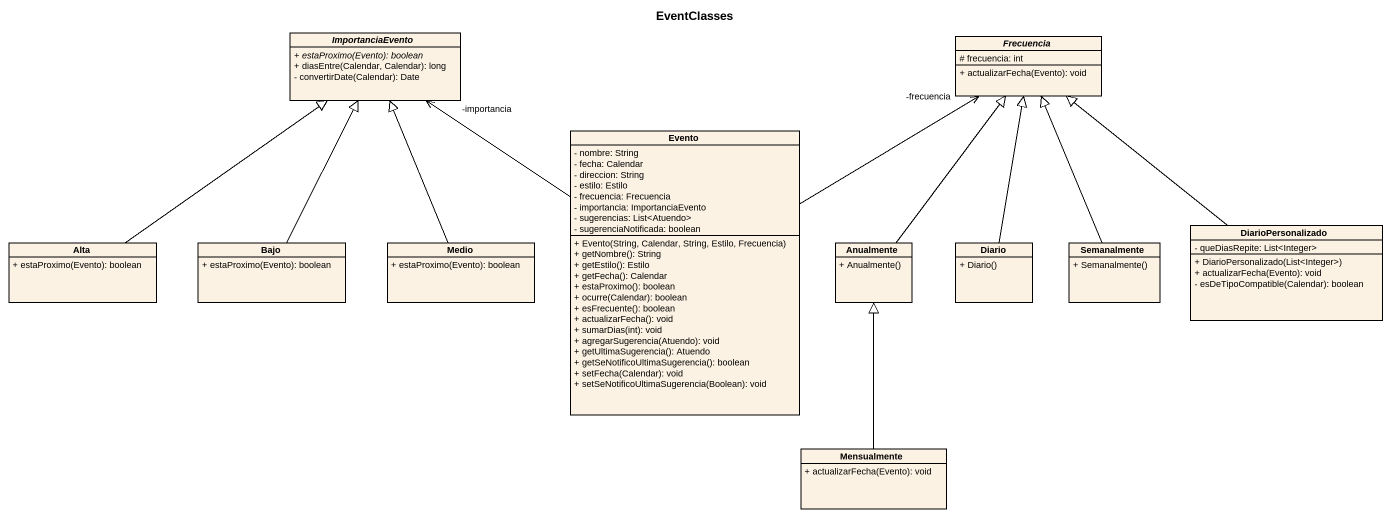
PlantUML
@startuml
title EventClasses
hide circle
hide empty members
skinparam classAttributeIconSize 0
abstract class ImportanciaEvento {
  {abstract} + estaProximo(Evento): boolean
  + diasEntre(Calendar, Calendar): long
  - convertirDate(Calendar): Date
}
abstract class Frecuencia {
  # frecuencia: int
  + actualizarFecha(Evento): void
}
class Evento {
  - nombre: String
  - fecha: Calendar
  - direccion: String
  - estilo: Estilo
  - frecuencia: Frecuencia
  - importancia: ImportanciaEvento
  - sugerencias: List<Atuendo>
  - sugerenciaNotificada: boolean
  + Evento(String, Calendar, String, Estilo, Frecuencia)
  + getNombre(): String
  + getEstilo(): Estilo
  + getFecha(): Calendar
  + estaProximo(): boolean
  + ocurre(Calendar): boolean
  + esFrecuente(): boolean
  + actualizarFecha(): void
  + sumarDias(int): void
  + agregarSugerencia(Atuendo): void
  + getUltimaSugerencia(): Atuendo
  + getSeNotificoUltimaSugerencia(): boolean
  + setFecha(Calendar): void
  + setSeNotificoUltimaSugerencia(Boolean): void
}
class DiarioPersonalizado {
  - queDiasRepite: List<Integer>
  + DiarioPersonalizado(List<Integer>)
  + actualizarFecha(Evento): void
  - esDeTipoCompatible(Calendar): boolean
}
class Alta {
  + estaProximo(Evento): boolean
}
class Bajo {
  + estaProximo(Evento): boolean
}
class Medio {
  + estaProximo(Evento): boolean
}
class Anualmente {
  + Anualmente()
}
class Diario {
  + Diario()
}
class Semanalmente {
  + Semanalmente()
}
class Mensualmente {
  + actualizarFecha(Evento): void
}
Evento -up-> "-importancia" ImportanciaEvento
Evento -up-> "-frecuencia" Frecuencia
DiarioPersonalizado -up-|> Frecuencia
Alta -up-|> ImportanciaEvento
Bajo -up-|> ImportanciaEvento
Medio -up-|> ImportanciaEvento
Anualmente -up-|> Frecuencia
Diario -up-|> Frecuencia
Semanalmente -up-|> Frecuencia
Mensualmente -up-|> Anualmente
@enduml
